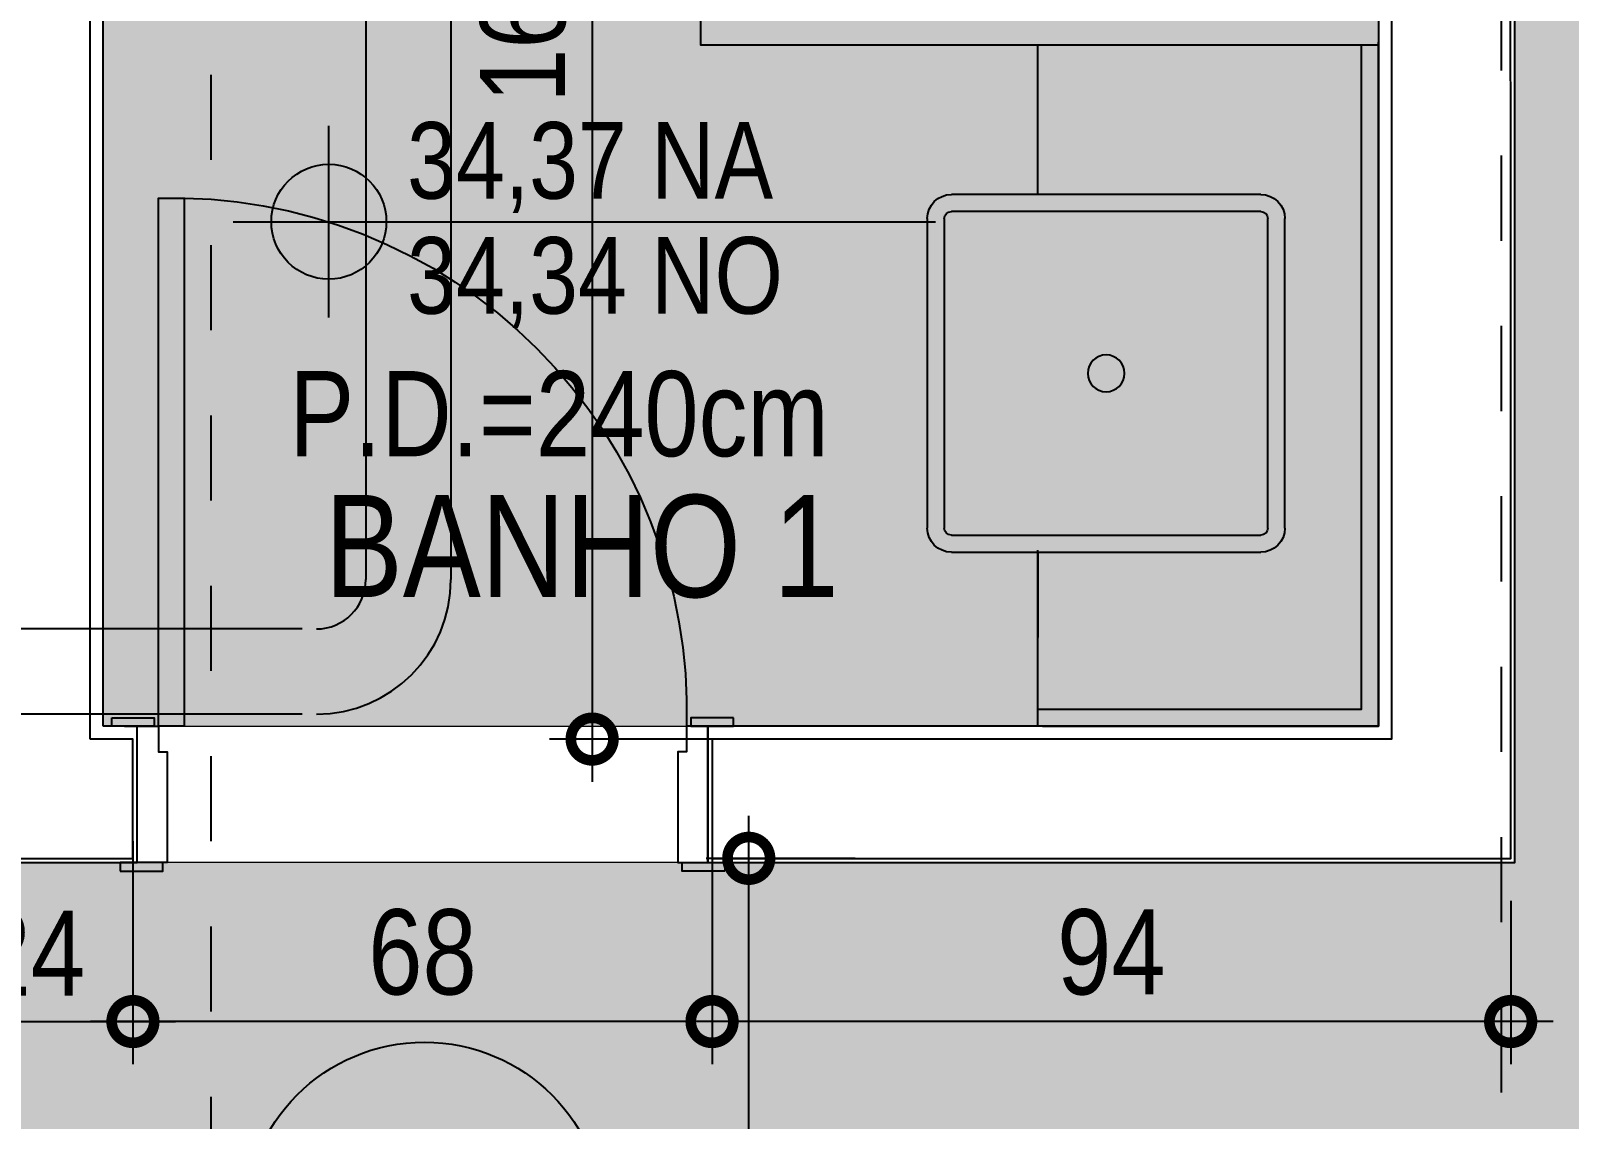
# Model space of a CAD drawing. Header units: metres. Extents: x -23 to 570, y -54 to 184.
# Drawn here: x -17.272 to -15.465, y 0.574 to 1.852 of the extents above; entities that cross this region are included whole.
import ezdxf
from ezdxf.enums import TextEntityAlignment as Align

# ---------------------------------------------------------------- set-up
doc = ezdxf.new("R2010")
doc.units = ezdxf.units.M
doc.header["$PDMODE"] = 35
doc.linetypes.add('DASHEDX2', pattern=[1.5, 1, -0.5])
doc.linetypes.add('PUC$0$DASHEDX2', pattern=[1.5, 1, -0.5])
for name, color, linetype in [('1', 232, 'DASHEDX2'), ('ARQ-DIM', 2, 'Continuous'), ('ARQ-SIM', 1, 'Continuous'), ('ARQ-TXT', 2, 'Continuous'), ('PUC$0$ARQ-ALV ACAB', 4, 'Continuous'), ('PUC$0$ARQ-ALV OSSO', 5, 'Continuous'), ('PUC$0$ARQ-AUX', 7, 'Continuous'), ('PUC$0$ARQ-AUX1', 1, 'Continuous'), ('PUC$0$ARQ-CAX @ 1', 1, 'Continuous'), ('PUC$0$ARQ-ENCH', 1, 'Continuous'), ('PUC$0$ARQ-HID', 7, 'Continuous'), ('PUC$0$ARQ-MOB', 7, 'Continuous'), ('PUC$0$ARQ-PRJ', 7, 'PUC$0$DASHEDX2')]:
    doc.layers.add(name, color=color, linetype=linetype)
doc.layers.add('PUC$0$ARQ-FORRO', color=9, linetype='Continuous', lineweight=5)
doc.styles.add('Adesa', font='ARIALN.TTF')
doc.dimstyles.new('ADESA 1-0050', dxfattribs={"dimtxt": 0.1, "dimasz": 0.1, "dimexe": 0.05, "dimexo": 0.05, "dimgap": 0.03, "dimtad": 1, "dimdec": 1, "dimlfac": 100, "dimzin": 12, "dimtxsty": 'Adesa', "dimblk": 'DOTSMALL', "dimcen": 1, "dimdle": 0.05, "dimclrd": 1, "dimclre": 1, "dimclrt": 256, "dimazin": 3, "dimtm": 1e-09, "dimtfac": 1, "dimtdec": 1, "dimtmove": 1, "dimatfit": 0, "dimldrblk": 'DOTSMALL', "dimfxl": 0.8, "dimtvp": 2, "dimtolj": 1, "dimtzin": 0, "dimarcsym": 0})

# ---------------------------------------------------------------- blocks, each defined once
blk = doc.blocks.new('_DotSmall')
at = {"color": 0, "linetype": 'ByBlock', "const_width": 0.5}
blk.add_lwpolyline([(-0.0625, 0, 1), (0.0625, 0, 1)], format="xyb", close=True, dxfattribs=at)
blk = doc.blocks.new('*D310')
at = {"layer": 'ARQ-DIM', "color": 1, "lineweight": -2, "transparency": 16777216}
for p, q in [((-16.6124, 2.755), (-16.6124, 0.97)), ((-16.52, 2.705), (-16.6624, 2.705)), ((-16.4283, 1.02), (-16.6624, 1.02))]:
    blk.add_line(p, q, dxfattribs=at)
at = {"layer": 'Defpoints', "color": 0, "transparency": 16777216}
for p in [(-16.47, 2.705), (-16.6124, 1.02), (-16.3783, 1.02, 0)]:
    blk.add_point(p, dxfattribs=at)
at = {"layer": 'ARQ-DIM', "color": 1, "lineweight": -2, "transparency": 16777216, "xscale": 0.1, "yscale": 0.1, "zscale": 0.1}
for p, rotation in [((-16.6124, 2.705), 90), ((-16.6124, 1.02), 270)]:
    blk.add_blockref('_DotSmall', p, dxfattribs=dict(at, rotation=rotation))
at = {"layer": 'ARQ-DIM', "transparency": 16777216, "insert": (-16.6934, 1.8625), "char_height": 0.1, "attachment_point": 5, "rotation": 90, "style": 'Adesa'}
blk.add_mtext('\\A1;168', dxfattribs=at)
blk = doc.blocks.new('*D332')
at = {"layer": 'ARQ-DIM', "color": 1, "lineweight": -2, "transparency": 16777216}
for p, q in [((-16.4285, -0.0806), (-16.4285, 0.93)), ((-16.3034, 0.88), (-16.4785, 0.88)), ((-16.3034, -0.0306), (-16.4785, -0.0306))]:
    blk.add_line(p, q, dxfattribs=at)
at = {"layer": 'Defpoints', "color": 0, "transparency": 16777216}
for p in [(-16.4285, 0.88), (-16.2534, 0.88, 0), (-16.2534, -0.0306, 0)]:
    blk.add_point(p, dxfattribs=at)
at = {"layer": 'ARQ-DIM', "color": 1, "lineweight": -2, "transparency": 16777216, "xscale": 0.1, "yscale": 0.1, "zscale": 0.1}
for p, rotation in [((-16.4285, 0.88), 90), ((-16.4285, -0.0306), 270)]:
    blk.add_blockref('_DotSmall', p, dxfattribs=dict(at, rotation=rotation))
at = {"layer": 'ARQ-DIM', "transparency": 16777216, "insert": (-16.5096, 0.4247), "char_height": 0.1, "attachment_point": 5, "rotation": 90, "style": 'Adesa'}
blk.add_mtext('\\A1;91', dxfattribs=at)
blk = doc.blocks.new('*D165')
at = {"layer": 'ARQ-DIM', "color": 1, "lineweight": -2, "transparency": 16777216}
for p, q in [((-16.4716, 0.83), (-16.4716, 0.6384)), ((-15.5338, 0.83), (-15.5338, 0.6384)), ((-15.4838, 0.6884), (-16.5216, 0.6884))]:
    blk.add_line(p, q, dxfattribs=at)
at = {"layer": 'Defpoints', "color": 0, "transparency": 16777216}
for p in [(-16.4716, 0.88, 0), (-15.5338, 0.88, 0), (-16.4716, 0.6884)]:
    blk.add_point(p, dxfattribs=at)
at = {"layer": 'ARQ-DIM', "color": 1, "lineweight": -2, "transparency": 16777216, "xscale": 0.1, "yscale": 0.1, "zscale": 0.1, "rotation": 180}
blk.add_blockref('_DotSmall', (-16.4716, 0.6884), dxfattribs=at)
at = {"layer": 'ARQ-DIM', "color": 1, "lineweight": -2, "transparency": 16777216, "xscale": 0.1, "yscale": 0.1, "zscale": 0.1}
blk.add_blockref('_DotSmall', (-15.5338, 0.6884), dxfattribs=at)
at = {"layer": 'ARQ-DIM', "transparency": 16777216, "insert": (-16.0027, 0.7695), "char_height": 0.1, "attachment_point": 5, "style": 'Adesa'}
blk.add_mtext('\\A1;94', dxfattribs=at)
blk = doc.blocks.new('*D166')
at = {"layer": 'ARQ-DIM', "color": 1, "lineweight": -2, "transparency": 16777216}
for p, q in [((-17.1516, 0.9), (-17.1516, 0.6384)), ((-16.4716, 0.9), (-16.4716, 0.6384)), ((-16.4216, 0.6884), (-17.2016, 0.6884))]:
    blk.add_line(p, q, dxfattribs=at)
at = {"layer": 'Defpoints', "color": 0, "transparency": 16777216}
for p in [(-17.1516, 0.95, 0), (-16.4716, 0.95, 0), (-17.1516, 0.6884)]:
    blk.add_point(p, dxfattribs=at)
at = {"layer": 'ARQ-DIM', "color": 1, "lineweight": -2, "transparency": 16777216, "xscale": 0.1, "yscale": 0.1, "zscale": 0.1, "rotation": 180}
blk.add_blockref('_DotSmall', (-17.1516, 0.6884), dxfattribs=at)
at = {"layer": 'ARQ-DIM', "color": 1, "lineweight": -2, "transparency": 16777216, "xscale": 0.1, "yscale": 0.1, "zscale": 0.1}
blk.add_blockref('_DotSmall', (-16.4716, 0.6884), dxfattribs=at)
at = {"layer": 'ARQ-DIM', "transparency": 16777216, "insert": (-16.8116, 0.7695), "char_height": 0.1, "attachment_point": 5, "style": 'Adesa'}
blk.add_mtext('\\A1;68', dxfattribs=at)
blk = doc.blocks.new('*D167')
at = {"layer": 'ARQ-DIM', "color": 1, "lineweight": -2, "transparency": 16777216}
for p, q in [((-17.3916, 0.9), (-17.3916, 0.6384)), ((-17.1516, 0.9), (-17.1516, 0.6384)), ((-17.4416, 0.6884), (-17.1016, 0.6884))]:
    blk.add_line(p, q, dxfattribs=at)
at = {"layer": 'Defpoints', "color": 0, "transparency": 16777216}
for p in [(-17.3916, 0.95), (-17.1516, 0.95, 0), (-17.1516, 0.6884)]:
    blk.add_point(p, dxfattribs=at)
at = {"layer": 'ARQ-DIM', "color": 1, "lineweight": -2, "transparency": 16777216, "xscale": 0.1, "yscale": 0.1, "zscale": 0.1, "rotation": 180}
blk.add_blockref('_DotSmall', (-17.3916, 0.6884), dxfattribs=at)
at = {"layer": 'ARQ-DIM', "color": 1, "lineweight": -2, "transparency": 16777216, "xscale": 0.1, "yscale": 0.1, "zscale": 0.1}
blk.add_blockref('_DotSmall', (-17.1516, 0.6884), dxfattribs=at)
at = {"layer": 'ARQ-DIM', "transparency": 16777216, "insert": (-17.2716, 0.7686), "char_height": 0.1, "attachment_point": 5, "style": 'Adesa'}
blk.add_mtext('\\A1;24', dxfattribs=at)
blk = doc.blocks.new('NipAcOs')
at = {"layer": 'ARQ-SIM'}
h = blk.add_hatch(color=256, dxfattribs=at)
h.dxf.hatch_style = 1
h.paths.add_polyline_path([(0, 0.15, 0.414214), (-0.15, 0), (0, 0)])
h.paths.add_polyline_path([(0.15, 0), (0, 0), (0, -0.15, 0.414214)])
for p, q in [((0, -0.25), (0, 0.25)), ((-0.25, 0), (0.15, 0)), ((0.15, 0), (1.5834, 0))]:
    blk.add_line(p, q, dxfattribs=at)
blk.add_circle((0, 0), 0.15, dxfattribs=at)
at = {"style": 'Adesa'}
for p in [(0.204, 0.06), (0.204, -0.24)]:
    blk.add_attdef('000,00', p, '', height=0.2, dxfattribs=at)
blk = doc.blocks.new('TIPO COTA$0$Chamada_planta')
at = {"layer": 'ARQ-SIM'}
blk.add_line((-1.409, 0), (1.409, 0), dxfattribs=at)
blk.add_circle((0, 0), 1.409, dxfattribs=at)
at = {"layer": 'ARQ-SIM', "color": 2, "style": 'Adesa'}
for tag, p in [('NUMERO', (0, 0.234)), ('C.D.', (0, -0.272))]:
    blk.add_attdef(tag, text='', height=0.5, dxfattribs=at).set_placement(p, align=Align.MIDDLE_CENTER)
blk = doc.blocks.new('PUC$0$ARQ-HID-CUBA Q')
for points in [[(-0.1816, 0), (0.1816, 0)], [(-0.1816, -0.11), (0.1816, -0.11)], [(-0.21, -0.5016), (-0.21, -0.1384)], [(-0.19, -0.5016), (-0.19, -0.1384)], [(-0.1816, -0.13), (0.1816, -0.13)], [(0.19, -0.1384), (0.19, -0.5016)], [(0.21, -0.1384), (0.21, -0.5016)], [(-0.21, -0.4), (-0.31, -0.4)], [(0.21, -0.4), (0.31, -0.4)], [(0.1816, -0.51), (-0.1816, -0.51)], [(0.1816, -0.53), (-0.1816, -0.53)], [(0.1816, -0.53), (-0.1816, -0.53)]]:
    blk.add_lwpolyline(points)
blk.add_circle((0, -0.32), 0.0216)
for centre, radius, start, end in [((-0.1816, -0.1384), 0.0284, 90, 180), ((0.1816, -0.1384), 0.0284, 0, 90), ((-0.1816, -0.1384), 0.0084, 90, 180), ((0.1816, -0.1384), 0.0084, 0, 90), ((-0.1816, -0.5016), 0.0284, 180, 270), ((-0.1816, -0.5016), 0.0084, 180, 270), ((0.1816, -0.5016), 0.0284, 270, 0), ((0.1816, -0.5016), 0.0084, 270, 0)]:
    blk.add_arc(centre, radius, start, end)
blk = doc.blocks.new('*U2413')
for points in [[(0, 0), (0, 0.62), (-0.03, 0.62), (-0.03, 0)], [(-0.675, 0.01), (-0.625, 0.01), (-0.625, 0), (-0.675, 0)], [(0.055, 0.01), (0.005, 0.01), (0.005, 0), (0.055, 0)], [(-0.665, -0.17), (-0.615, -0.17), (-0.615, -0.16), (-0.665, -0.16)], [(0.045, -0.17), (-0.005, -0.17), (-0.005, -0.16), (0.045, -0.16)]]:
    blk.add_lwpolyline(points, close=True)
for points in [[(-0.66, 0), (-0.62, 0), (-0.62, -0.03), (-0.61, -0.03), (-0.61, -0.16), (-0.645, -0.16), (-0.645, 0)], [(0.04, 0), (0, 0), (0, -0.03), (-0.01, -0.03), (-0.01, -0.16), (0.025, -0.16), (0.025, 0)]]:
    blk.add_lwpolyline(points)
at = {"layer": 'PUC$0$ARQ-PRJ'}
blk.add_arc((-0.0179, 0.0179), 0.6024, 88.2986, 181.7014, dxfattribs=at)
blk = doc.blocks.new('PUC$0$pl apto tipo 1 puc')
at = {"layer": 'PUC$0$ARQ-FORRO'}
h = blk.add_hatch(color=256, dxfattribs=at)
h.dxf.hatch_style = 1
h.paths.add_polyline_path([(-32.5299, -1.035), (-31.0321, -1.035), (-31.0321, -2.69), (-31.8283, -2.69), (-31.8283, -3.115), (-32.5298, -3.115)])
at = {"layer": 'PUC$0$ARQ-ALV ACAB'}
for points in [[(-32.6898, -3.125), (-32.6898, -1.025), (-32.7399, -1.025), (-32.7399, -0.875), (-32.5399, -0.875)], [(-32.5299, -1.035), (-32.5298, -3.115)]]:
    blk.add_lwpolyline(points, dxfattribs=at)
at = {"layer": 'PUC$0$ARQ-ALV ACAB', "elevation": 0}
for points in [[(-32.5399, -0.875), (-32.4898, -0.875), (-32.4898, -1.035), (-32.5299, -1.035)], [(-31.0321, -2.69), (-31.0321, -1.035), (-31.8198, -1.035), (-31.8198, -0.875), (-30.872, -0.875), (-30.8721, -2.7)]]:
    blk.add_lwpolyline(points, dxfattribs=at)
at = {"layer": 'PUC$0$ARQ-ALV OSSO'}
for points in [[(-32.6848, -3.13), (-32.6848, -1.02), (-32.7349, -1.02), (-32.7349, -0.88), (-32.5449, -0.88)], [(-32.5449, -1.02), (-32.5448, -3.13)]]:
    blk.add_lwpolyline(points, dxfattribs=at)
at = {"layer": 'PUC$0$ARQ-ALV OSSO', "elevation": 0}
for points in [[(-32.5449, -0.88), (-32.4948, -0.88), (-32.4948, -1.02), (-32.5449, -1.02)], [(-31.0171, -2.705), (-31.0171, -1.02), (-31.8148, -1.02), (-31.8148, -0.88), (-30.877, -0.88), (-30.8771, -2.705)]]:
    blk.add_lwpolyline(points, dxfattribs=at)
at = {"layer": 'PUC$0$ARQ-AUX', "elevation": 0}
for points in [[(-31.4266, -1.035), (-31.0321, -1.035), (-31.0321, -1.8381)], [(-31.4321, -1.055), (-31.0521, -1.055), (-31.0521, -1.835)]]:
    blk.add_lwpolyline(points, dxfattribs=at)
at = {"layer": 'PUC$0$ARQ-AUX1'}
blk.add_lwpolyline([(-31.8283, -2.69), (-31.8283, -1.835), (-31.0321, -1.835)], dxfattribs=at)
at = {"layer": 'PUC$0$ARQ-FORRO'}
blk.add_lwpolyline([(-32.5299, -1.035), (-31.0321, -1.035), (-31.0321, -2.69), (-31.8283, -2.69), (-31.8283, -3.115), (-32.5298, -3.115)], close=True, dxfattribs=at)
at = {"layer": 'PUC$0$ARQ-HID', "elevation": 0}
for points in [[(-31.4321, -1.035), (-31.4321, -1.2394)], [(-31.4321, -1.6594), (-31.4321, -1.835), (-31.0321, -1.835), (-31.0321, -1.035), (-31.4321, -1.035), (-31.4321, -1.2419)]]:
    blk.add_lwpolyline(points, dxfattribs=at)
at = {"layer": 'PUC$0$ARQ-CAX @ 1', "rotation": 180}
blk.add_blockref('*U2413', (-32.4648, -1.035, 0), dxfattribs=at)
at = {"layer": 'PUC$0$ARQ-HID', "rotation": 270}
blk.add_blockref('PUC$0$ARQ-HID-CUBA Q', (-31.0321, -1.4494, 0), dxfattribs=at)
blk = doc.blocks.new('PUC$0$ARQ_LAY_CAD_RED')
at = {"layer": 'PUC$0$ARQ-MOB'}
for p, q in [((-0.0123, 0.3527), (-0.0104, 0.2975)), ((0, -0.353), (0.0019, -0.2977))]:
    blk.add_line(p, q, dxfattribs=at)
blk.add_circle((0, 0), 0.2977, dxfattribs=at)
blk.add_arc((0, 0), 0.353, 91.9974, 270.5825, dxfattribs=at)
blk = doc.blocks.new('PUC$0$layout puc 1')
at = {"layer": 'PUC$0$ARQ-MOB', "color": 7, "xscale": -0.9999999999999998, "rotation": 146.3099324740217}
blk.add_blockref('PUC$0$ARQ_LAY_CAD_RED', (5.9192, -2.7675), dxfattribs=at)
blk = doc.blocks.new('PUC$0$pl forro 1')
at = {"layer": 'PUC$0$ARQ-FORRO'}
h = blk.add_hatch(color=256, dxfattribs=at)
h.dxf.hatch_style = 1
h.paths.add_polyline_path([(5.5499, 2.6849), (5.5499, 1.8249), (5.4961, 1.8249), (5.4961, 0), (2.7283, -0.0001), (2.7283, -0.9006), (5.4961, -0.9007), (5.4961, -2.1008), (8.6061, -2.1008), (8.6061, -0.1978), (8.7561, -0.1978), (8.7561, -1.1651), (10.5799, -1.1651), (10.5799, 1.4299), (9.6886, 1.4299), (9.6886, 2.6849)])
blk.add_lwpolyline([(5.5499, 2.6849), (5.5499, 1.8249), (5.4961, 1.8249), (5.4961, 0), (2.7283, -0.0001), (2.7283, -0.9006), (5.4961, -0.9007), (5.4961, -2.1008), (8.6061, -2.1008), (8.6061, -0.1978), (8.7561, -0.1978), (8.7561, -1.1651), (10.5799, -1.1651), (10.5799, 1.4299), (9.6886, 1.4299), (9.6886, 2.6849)], close=True, dxfattribs=at)
blk = doc.blocks.new('PUC$0$A$Cf3fdf5a0')
at = {"layer": 'PUC$0$ARQ-PRJ', "ltscale": 50}
for p, q in [((4.3069, 1.8799, 0), (4.3069, 0.1823, 0)), ((4.4069, 1.8804, 0), (4.4069, 0.1823, 0)), ((4.2322, 0.1243, 0), (-0.1852, 0.1243, 0)), ((4.2322, 0.0243, 0), (-0.1852, 0.0243, 0))]:
    blk.add_line(p, q, dxfattribs=at)
for radius in [0.058, 0.158]:
    blk.add_arc((4.2489, 0.1823, 0), radius, 270, 360, dxfattribs=at)
blk = doc.blocks.new('PUC')
at = {"layer": 'PUC$0$ARQ-ALV OSSO', "xscale": -1, "rotation": 180}
blk.add_blockref('PUC$0$pl apto tipo 1 puc', (15.3432, 0), dxfattribs=at)
at = {"layer": 'PUC$0$ARQ-ENCH'}
blk.add_blockref('PUC$0$A$Cf3fdf5a0', (-21.1851, 1.025), dxfattribs=at)
at = {"layer": 'PUC$0$ARQ-FORRO'}
blk.add_blockref('PUC$0$pl forro 1', (-21.0249, 0.8751, 0), dxfattribs=at)
at = {"layer": 'PUC$0$ARQ-MOB', "color": 6}
blk.add_blockref('PUC$0$layout puc 1', (-21.025, 3.125, 0), dxfattribs=at)
blk = doc.blocks.new('est-lo-07-6sb-r00')
at = {"layer": '1'}
for points in [[(-1705.97815, -229.999844), (-1705.97815, 285.500177)], [(-1554.496581, 270.500177), (-1554.496581, -115.575305)]]:
    blk.add_lwpolyline(points, dxfattribs=at)

msp = doc.modelspace()

# ---------------------------------------------------------------- block references
msp.add_blockref('PUC', (0, 0))
at = {"linetype": 'Continuous', "xscale": 0.01, "yscale": 0.01, "zscale": 0.01}
msp.add_blockref('est-lo-07-6sb-r00', (0, 0), dxfattribs=at)
at = {"layer": 'ARQ-SIM'}
ref = msp.add_blockref('NipAcOs', (-16.9216, 1.6274), dxfattribs=dict(at, xscale=0.45, yscale=0.45, zscale=0.45))
ref.add_attrib('000,00', '34,34 NO', (-16.8297, 1.5194), dxfattribs={"layer": '0', "color": 2, "height": 0.09, "style": 'Adesa'})
ref.add_attrib('000,00', '34,37 NA', (-16.8297, 1.6544), dxfattribs={"layer": '0', "color": 2, "height": 0.09, "style": 'Adesa'})
ref = msp.add_blockref('TIPO COTA$0$Chamada_planta', (-16.8093, 0.4528, 0), dxfattribs=dict(at, xscale=0.15, yscale=0.15, zscale=0.15))
ref.add_attrib('NUMERO', 'PIM-RU', dxfattribs={"color": 2, "height": 0.08, "style": 'Adesa'}).set_placement((-16.8093, 0.5092, 0), align=Align.MIDDLE_CENTER)
ref.add_attrib('C.D.', '03', dxfattribs={"color": 2, "height": 0.08, "style": 'Adesa'}).set_placement((-16.8084, 0.3867, 0), align=Align.MIDDLE_CENTER)

# ---------------------------------------------------------------- texts
at = {"layer": 'ARQ-TXT', "style": 'Adesa'}
for s, height, p in [('P.D.=240cm', 0.1, (-16.6514, 1.4021, 0)), ('BANHO 1', 0.12, (-16.6247, 1.2467, 0))]:
    msp.add_text(s, height=height, dxfattribs=at).set_placement(p, align=Align.MIDDLE)

# ---------------------------------------------------------------- dimensions: what is measured, and where the dimension line sits
at = {"layer": 'ARQ-DIM'}
for base, p1, p2, picture, middle in [((-16.61237, 1.02002), (-16.47004, 2.70499), (-16.37829, 1.02002, 0), '*D310', (-16.69342, 1.86251)), ((-16.4285, 0.88), (-16.2534, -0.0306, 0), (-16.2534, 0.88, 0), '*D332', (-16.5096, 0.4247))]:
    dim = msp.add_linear_dim(base=base, p1=p1, p2=p2, angle=270, dimstyle='ADESA 1-0050', override={"dimdec": 0}, dxfattribs=at)
    dim.commit()
    dim.dimension.update_dxf_attribs({"geometry": picture, "text_midpoint": middle})
for p1, picture, middle in [((-17.3916, 0.95), '*D167', (-17.2716, 0.7686)), ((-16.4716, 0.95, 0), '*D166', (-16.8116, 0.7695))]:
    dim = msp.add_linear_dim(base=(-17.1516, 0.6884), p1=p1, p2=(-17.1516, 0.95, 0), dimstyle='ADESA 1-0050', dxfattribs=at)
    dim.commit()
    dim.dimension.update_dxf_attribs({"geometry": picture, "text_midpoint": middle})
dim = msp.add_linear_dim(base=(-16.4716, 0.6884), p1=(-15.5338, 0.88, 0), p2=(-16.4716, 0.88, 0), dimstyle='ADESA 1-0050', override={"dimdec": 0}, dxfattribs=at)
dim.commit()
dim.dimension.update_dxf_attribs({"geometry": '*D165', "text_midpoint": (-16.0027, 0.7695)})

doc.saveas('drawing.dxf')
